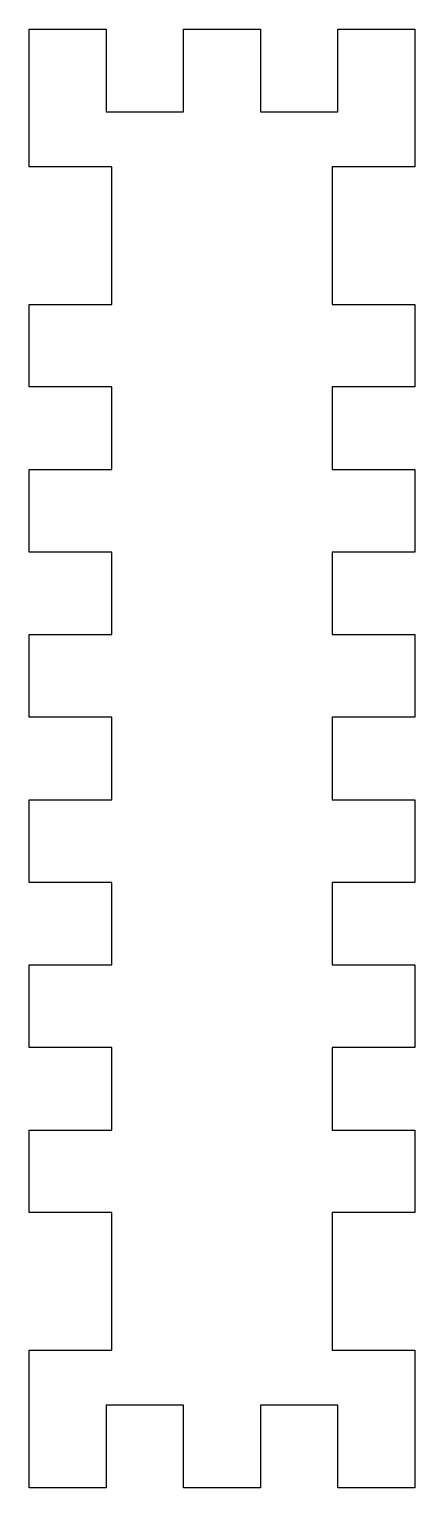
# Model space of a CAD drawing. Header units: millimetres. Extents: x 13.6 to 27.6, y -75.7 to -22.7.
import ezdxf

# ---------------------------------------------------------------- set-up
doc = ezdxf.new("R2010")
doc.units = ezdxf.units.MM
doc.layers.get('0').update_dxf_attribs({"linetype": 'CONTINUOUS'})

msp = doc.modelspace()

# ---------------------------------------------------------------- linework, layer by layer
msp.add_lwpolyline([(13.632, -75.707), (13.632, -70.706), (16.632, -70.706), (16.632, -65.706), (13.632, -65.706), (13.632, -62.706), (16.632, -62.706), (16.632, -59.706), (13.632, -59.706), (13.632, -56.706), (16.632, -56.706), (16.632, -53.706), (13.632, -53.706), (13.632, -50.706), (16.632, -50.706), (16.632, -47.706), (13.632, -47.706), (13.632, -44.706), (16.632, -44.706), (16.632, -41.707), (13.632, -41.707), (13.632, -38.707), (16.632, -38.707), (16.632, -35.707), (13.632, -35.707), (13.632, -32.707), (16.632, -32.707), (16.632, -27.707), (13.632, -27.707), (13.632, -22.706), (16.432, -22.706), (16.432, -25.706), (19.232, -25.706), (19.232, -22.706), (22.032, -22.706), (22.032, -25.706), (24.832, -25.706), (24.832, -22.706), (27.632, -22.706), (27.632, -27.707), (24.632, -27.707), (24.632, -32.707), (27.632, -32.707), (27.632, -35.707), (24.632, -35.707), (24.632, -38.707), (27.632, -38.707), (27.632, -41.707), (24.632, -41.707), (24.632, -44.706), (27.632, -44.706), (27.632, -47.706), (24.632, -47.706), (24.632, -50.706), (27.632, -50.706), (27.632, -53.706), (24.632, -53.706), (24.632, -56.706), (27.632, -56.706), (27.632, -59.706), (24.632, -59.706), (24.632, -62.706), (27.632, -62.706), (27.632, -65.706), (24.632, -65.706), (24.632, -70.706), (27.632, -70.706), (27.632, -75.707), (24.832, -75.707), (24.832, -72.707), (22.032, -72.707), (22.032, -75.707), (19.232, -75.707), (19.232, -72.707), (16.432, -72.707), (16.432, -75.707)], close=True)
msp.add_lwpolyline([(13.632, -75.707), (13.632, -70.706), (16.632, -70.706), (16.632, -65.706), (13.632, -65.706), (13.632, -62.706), (16.632, -62.706), (16.632, -59.706), (13.632, -59.706), (13.632, -56.706), (16.632, -56.706), (16.632, -53.706), (13.632, -53.706), (13.632, -50.706), (16.632, -50.706), (16.632, -47.706), (13.632, -47.706), (13.632, -44.706), (16.632, -44.706), (16.632, -41.707), (13.632, -41.707), (13.632, -38.707), (16.632, -38.707), (16.632, -35.707), (13.632, -35.707), (13.632, -32.707), (16.632, -32.707), (16.632, -27.707), (13.632, -27.707), (13.632, -22.706), (16.432, -22.706), (16.432, -25.706), (19.232, -25.706), (19.232, -22.706), (22.032, -22.706), (22.032, -25.706), (24.832, -25.706), (24.832, -22.706), (27.632, -22.706), (27.632, -27.707), (24.632, -27.707), (24.632, -32.707), (27.632, -32.707), (27.632, -35.707), (24.632, -35.707), (24.632, -38.707), (27.632, -38.707), (27.632, -41.707), (24.632, -41.707), (24.632, -44.706), (27.632, -44.706), (27.632, -47.706), (24.632, -47.706), (24.632, -50.706), (27.632, -50.706), (27.632, -53.706), (24.632, -53.706), (24.632, -56.706), (27.632, -56.706), (27.632, -59.706), (24.632, -59.706), (24.632, -62.706), (27.632, -62.706), (27.632, -65.706), (24.632, -65.706), (24.632, -70.706), (27.632, -70.706), (27.632, -75.707), (24.832, -75.707), (24.832, -72.707), (22.032, -72.707), (22.032, -75.707), (19.232, -75.707), (19.232, -72.707), (16.432, -72.707), (16.432, -75.707)], close=True)

doc.saveas('drawing.dxf')
